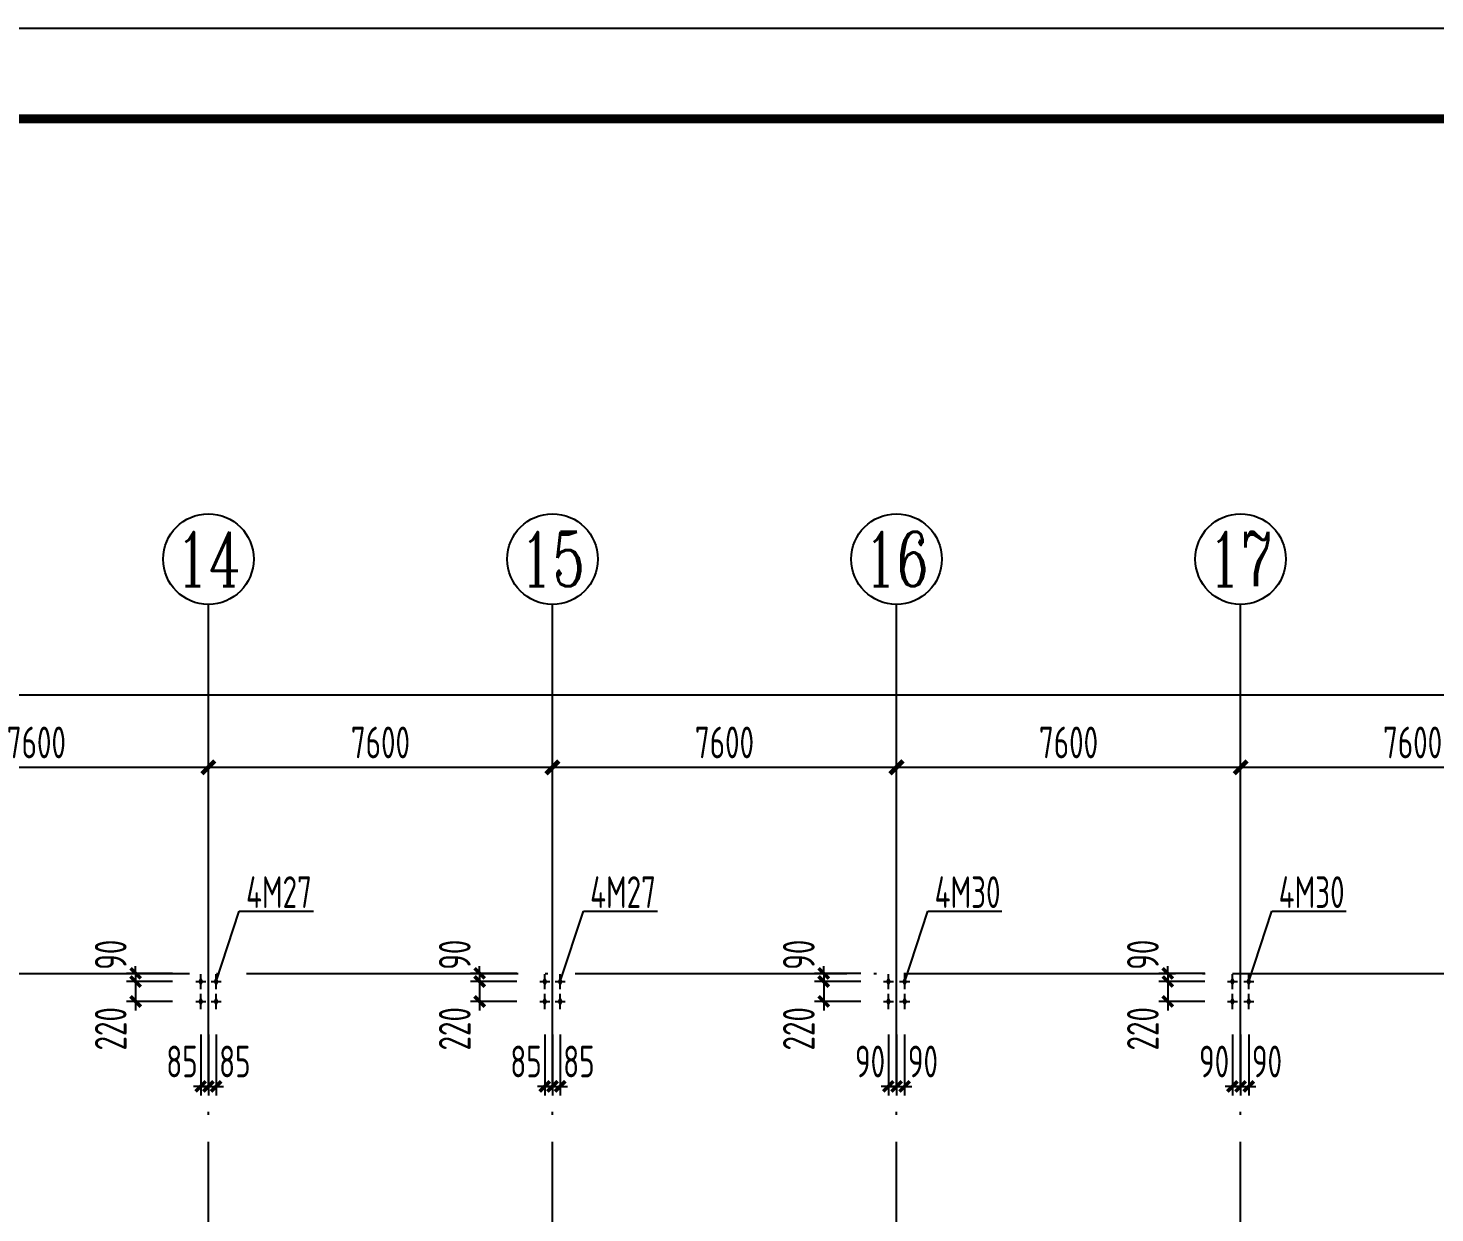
# Model space of a CAD drawing. Extents: x -3102990 to -851544, y -5293060 to -2540151.
# Drawn here: x -2066788 to -2051251, y -2643984 to -2630902 of the extents above; entities that cross this region are included whole.
import ezdxf
from ezdxf.enums import TextEntityAlignment as Align

# ---------------------------------------------------------------- set-up
doc = ezdxf.new("R2010")
doc.units = 0
doc.header["$LTSCALE"] = 1000
doc.header["$PDMODE"] = 1
doc.linetypes.add('DOTE', pattern=[2.42, 2, -0.2, 0.02, -0.2])
doc.layers.get('0').update_dxf_attribs({"linetype": 'CONTINUOUS'})
doc.layers.get('Defpoints').update_dxf_attribs({"linetype": 'CONTINUOUS'})
for name, color, linetype in [('AXIS', 253, 'DOTE'), ('COLU', 7, 'CONTINUOUS'), ('DIM', 3, 'CONTINUOUS'), ('NUM', 7, 'CONTINUOUS'), ('PUB_TITLE', 4, 'CONTINUOUS'), ('TEXT', 7, 'CONTINUOUS'), ('THIN', 7, 'CONTINUOUS')]:
    doc.layers.add(name, color=color, linetype=linetype)
doc.layers.add('yichutu', color=7, linetype='CONTINUOUS', true_color=0xffffff, plot=False)
doc.styles.add('TSSD_Axis', font='Complex.shx', dxfattribs={"width": 0.7, "bigfont": 'hztxt.shx'})
doc.styles.add('TSSD_Dimension', font='tssdeng.shx', dxfattribs={"width": 0.7, "bigfont": 'Hztxt.shx'})
doc.styles.add('TSSD_Rein', font='Tssdeng.shx', dxfattribs={"width": 0.75, "bigfont": 'hztxt.shx'})
doc.dimstyles.new('TSSD_100_100$0', dxfattribs={"dimtxt": 350, "dimasz": 80, "dimexe": 100, "dimexo": 250, "dimgap": 100, "dimtad": 1, "dimdec": 0, "dimzin": 0, "dimdsep": 46, "dimtxsty": 'TSSD_Dimension', "dimblk": 'ARCHTICK', "dimcen": 0, "dimdle": 100, "dimclrd": 3, "dimclre": 3, "dimclrt": 7, "dimadec": 0, "dimazin": 0, "dimtfac": 1, "dimtdec": 0, "dimtix": 1, "dimtmove": 2, "dimatfit": 3, "dimldrblk": 'ARCHTICK', "dimfxl": 100, "dimtolj": 1, "dimtzin": 0, "dimarcsym": 0})
doc.dimstyles.new('TSSD_200_100', dxfattribs={"dimtxt": 350, "dimasz": 100, "dimexe": 100, "dimexo": 250, "dimgap": 100, "dimtad": 1, "dimdec": 0, "dimlfac": 2, "dimzin": 0, "dimdsep": 46, "dimtxsty": 'TSSD_Dimension', "dimblk": 'ARCHTICK', "dimcen": 0, "dimdle": 100, "dimclrt": 7, "dimadec": 0, "dimazin": 0, "dimtfac": 1, "dimtdec": 0, "dimtix": 1, "dimtmove": 2, "dimatfit": 3, "dimfxl": 1, "dimtolj": 1, "dimtzin": 0, "dimarcsym": 0})

# ---------------------------------------------------------------- blocks, each defined once
blk = doc.blocks.new('ts_axno')
at = {"color": 0, "linetype": 'ByBlock', "lineweight": -2}
blk.add_circle((0, 0), 0.5, dxfattribs=at)
at = {"color": 0, "linetype": 'ByBlock', "lineweight": -2, "style": 'TSSD_Axis', "width": 0.7}
blk.add_attdef('A', text='', height=0.6, dxfattribs=at).set_placement((0, 0), align=Align.MIDDLE_CENTER)
blk = doc.blocks.new('_ArchTick')
at = {"color": 0, "const_width": 0.5}
blk.add_lwpolyline([(-0.71, -0.71), (0.71, 0.71)], dxfattribs=at)
blk = doc.blocks.new('*D925')
at = {"layer": 'Defpoints', "color": 0, "ltscale": 1.5}
for p in [(-2053397, -2639065), (-2053397, -2640340), (-2049597, -2640340)]:
    blk.add_point(p, dxfattribs=at)
at = {"layer": 'DIM', "color": 0, "lineweight": -2, "ltscale": 1.5}
for p, q in [((-2049497, -2639065), (-2053497, -2639065)), ((-2053397, -2640090), (-2053397, -2638965)), ((-2049597, -2640090), (-2049597, -2638965))]:
    blk.add_line(p, q, dxfattribs=at)
at = {"layer": 'DIM', "color": 0, "lineweight": -2, "ltscale": 1.5, "xscale": 100, "yscale": 100, "zscale": 100, "rotation": 180}
blk.add_blockref('_ArchTick', (-2053397, -2639065), dxfattribs=at)
at = {"layer": 'DIM', "color": 0, "lineweight": -2, "ltscale": 1.5, "xscale": 100, "yscale": 100, "zscale": 100}
blk.add_blockref('_ArchTick', (-2049597, -2639065), dxfattribs=at)
at = {"layer": 'DIM', "color": 7, "ltscale": 1.5, "insert": (-2051497, -2638790), "char_height": 350, "attachment_point": 5, "style": 'TSSD_Dimension'}
blk.add_mtext('\\A1;7600', dxfattribs=at)
blk = doc.blocks.new('*D926')
at = {"layer": 'Defpoints', "color": 0, "ltscale": 1.5}
for p in [(-2057197, -2639065), (-2057197, -2640340), (-2053397, -2640340)]:
    blk.add_point(p, dxfattribs=at)
at = {"layer": 'DIM', "color": 0, "lineweight": -2, "ltscale": 1.5}
for p, q in [((-2053297, -2639065), (-2057297, -2639065)), ((-2057197, -2640090), (-2057197, -2638965)), ((-2053397, -2640090), (-2053397, -2638965))]:
    blk.add_line(p, q, dxfattribs=at)
at = {"layer": 'DIM', "color": 0, "lineweight": -2, "ltscale": 1.5, "xscale": 100, "yscale": 100, "zscale": 100, "rotation": 180}
blk.add_blockref('_ArchTick', (-2057197, -2639065), dxfattribs=at)
at = {"layer": 'DIM', "color": 0, "lineweight": -2, "ltscale": 1.5, "xscale": 100, "yscale": 100, "zscale": 100}
blk.add_blockref('_ArchTick', (-2053397, -2639065), dxfattribs=at)
at = {"layer": 'DIM', "color": 7, "ltscale": 1.5, "insert": (-2055297, -2638790), "char_height": 350, "attachment_point": 5, "style": 'TSSD_Dimension'}
blk.add_mtext('\\A1;7600', dxfattribs=at)
blk = doc.blocks.new('*D927')
at = {"layer": 'Defpoints', "color": 0, "ltscale": 1.5}
for p in [(-2060997, -2639065), (-2060997, -2640340), (-2057197, -2640340)]:
    blk.add_point(p, dxfattribs=at)
at = {"layer": 'DIM', "color": 0, "lineweight": -2, "ltscale": 1.5}
for p, q in [((-2057097, -2639065), (-2061097, -2639065)), ((-2060997, -2640090), (-2060997, -2638965)), ((-2057197, -2640090), (-2057197, -2638965))]:
    blk.add_line(p, q, dxfattribs=at)
at = {"layer": 'DIM', "color": 0, "lineweight": -2, "ltscale": 1.5, "xscale": 100, "yscale": 100, "zscale": 100, "rotation": 180}
blk.add_blockref('_ArchTick', (-2060997, -2639065), dxfattribs=at)
at = {"layer": 'DIM', "color": 0, "lineweight": -2, "ltscale": 1.5, "xscale": 100, "yscale": 100, "zscale": 100}
blk.add_blockref('_ArchTick', (-2057197, -2639065), dxfattribs=at)
at = {"layer": 'DIM', "color": 7, "ltscale": 1.5, "insert": (-2059097, -2638790), "char_height": 350, "attachment_point": 5, "style": 'TSSD_Dimension'}
blk.add_mtext('\\A1;7600', dxfattribs=at)
blk = doc.blocks.new('*D928')
at = {"layer": 'Defpoints', "color": 0, "ltscale": 1.5}
for p in [(-2064797, -2639065), (-2064797, -2640340), (-2060997, -2640340)]:
    blk.add_point(p, dxfattribs=at)
at = {"layer": 'DIM', "color": 0, "lineweight": -2, "ltscale": 1.5}
for p, q in [((-2060897, -2639065), (-2064897, -2639065)), ((-2064797, -2640090), (-2064797, -2638965)), ((-2060997, -2640090), (-2060997, -2638965))]:
    blk.add_line(p, q, dxfattribs=at)
at = {"layer": 'DIM', "color": 0, "lineweight": -2, "ltscale": 1.5, "xscale": 100, "yscale": 100, "zscale": 100, "rotation": 180}
blk.add_blockref('_ArchTick', (-2064797, -2639065), dxfattribs=at)
at = {"layer": 'DIM', "color": 0, "lineweight": -2, "ltscale": 1.5, "xscale": 100, "yscale": 100, "zscale": 100}
blk.add_blockref('_ArchTick', (-2060997, -2639065), dxfattribs=at)
at = {"layer": 'DIM', "color": 7, "ltscale": 1.5, "insert": (-2062897, -2638790), "char_height": 350, "attachment_point": 5, "style": 'TSSD_Dimension'}
blk.add_mtext('\\A1;7600', dxfattribs=at)
blk = doc.blocks.new('*D929')
at = {"layer": 'Defpoints', "color": 0, "ltscale": 1.5}
for p in [(-2068597, -2639065), (-2068597, -2640340), (-2064797, -2640340)]:
    blk.add_point(p, dxfattribs=at)
at = {"layer": 'DIM', "color": 0, "lineweight": -2, "ltscale": 1.5}
for p, q in [((-2064697, -2639065), (-2068697, -2639065)), ((-2068597, -2640090), (-2068597, -2638965)), ((-2064797, -2640090), (-2064797, -2638965))]:
    blk.add_line(p, q, dxfattribs=at)
at = {"layer": 'DIM', "color": 0, "lineweight": -2, "ltscale": 1.5, "xscale": 100, "yscale": 100, "zscale": 100, "rotation": 180}
blk.add_blockref('_ArchTick', (-2068597, -2639065), dxfattribs=at)
at = {"layer": 'DIM', "color": 0, "lineweight": -2, "ltscale": 1.5, "xscale": 100, "yscale": 100, "zscale": 100}
blk.add_blockref('_ArchTick', (-2064797, -2639065), dxfattribs=at)
at = {"layer": 'DIM', "color": 7, "ltscale": 1.5, "insert": (-2066697, -2638790), "char_height": 350, "attachment_point": 5, "style": 'TSSD_Dimension'}
blk.add_mtext('\\A1;7600', dxfattribs=at)
blk = doc.blocks.new('*D942')
at = {"layer": 'Defpoints', "color": 0, "ltscale": 1.5}
for p in [(-2038197, -2638265), (-2114197, -2640340), (-2038197, -2640340)]:
    blk.add_point(p, dxfattribs=at)
at = {"layer": 'DIM', "color": 0, "lineweight": -2, "ltscale": 1.5}
for p, q in [((-2114197, -2640090), (-2114197, -2638165)), ((-2038197, -2640090), (-2038197, -2638165)), ((-2114297, -2638265), (-2038097, -2638265))]:
    blk.add_line(p, q, dxfattribs=at)
at = {"layer": 'DIM', "color": 0, "lineweight": -2, "ltscale": 1.5, "xscale": 100, "yscale": 100, "zscale": 100, "rotation": 180}
blk.add_blockref('_ArchTick', (-2114197, -2638265), dxfattribs=at)
at = {"layer": 'DIM', "color": 0, "lineweight": -2, "ltscale": 1.5, "xscale": 100, "yscale": 100, "zscale": 100}
blk.add_blockref('_ArchTick', (-2038197, -2638265), dxfattribs=at)
at = {"layer": 'DIM', "color": 7, "ltscale": 1.5, "insert": (-2076197, -2637990), "char_height": 350, "attachment_point": 5, "style": 'TSSD_Dimension'}
blk.add_mtext('\\A1;152000', dxfattribs=at)
blk = doc.blocks.new('A$C21E01B0F')
at = {"layer": 'THIN'}
for p, q in [((18, 241), (18, -299)), ((-162, -29), (198, -29))]:
    blk.add_line(p, q, dxfattribs=at)
blk.add_solid([(18, 151), (108, -29), (-72, -29), (18, -209)], dxfattribs=at)
blk = doc.blocks.new('*D1047')
at = {"layer": 'Defpoints', "color": 0, "ltscale": 1.5}
for p in [(-2065601, -2641430), (-2064942, -2641340), (-2064942, -2641430)]:
    blk.add_point(p, dxfattribs=at)
at = {"layer": 'DIM', "color": 3, "lineweight": -2, "ltscale": 1.5}
for p, q in [((-2065601, -2641340), (-2065601, -2641260)), ((-2065192, -2641340), (-2065701, -2641340)), ((-2065192, -2641430), (-2065701, -2641430)), ((-2065601, -2641340), (-2065601, -2641430)), ((-2065601, -2641430), (-2065601, -2641510))]:
    blk.add_line(p, q, dxfattribs=at)
at = {"layer": 'DIM', "color": 3, "lineweight": -2, "ltscale": 1.5, "xscale": 80, "yscale": 80, "zscale": 80}
for p, rotation in [((-2065601, -2641340), 270), ((-2065601, -2641430), 90)]:
    blk.add_blockref('_ArchTick', p, dxfattribs=dict(at, rotation=rotation))
at = {"layer": 'DIM', "color": 7, "ltscale": 1.5, "insert": (-2065876, -2641134), "char_height": 350, "attachment_point": 5, "rotation": 90, "style": 'TSSD_Dimension'}
blk.add_mtext('\\A1;90', dxfattribs=at)
blk = doc.blocks.new('*D1048')
at = {"layer": 'Defpoints', "color": 0, "ltscale": 1.5}
for p in [(-2064942, -2641430), (-2065601, -2641650), (-2064942, -2641650)]:
    blk.add_point(p, dxfattribs=at)
at = {"layer": 'DIM', "color": 3, "lineweight": -2, "ltscale": 1.5}
for p, q in [((-2065192, -2641430), (-2065701, -2641430)), ((-2065601, -2641330), (-2065601, -2641750)), ((-2065192, -2641650), (-2065701, -2641650))]:
    blk.add_line(p, q, dxfattribs=at)
at = {"layer": 'DIM', "color": 3, "lineweight": -2, "ltscale": 1.5, "xscale": 80, "yscale": 80, "zscale": 80}
for p, rotation in [((-2065601, -2641430), 90), ((-2065601, -2641650), 270)]:
    blk.add_blockref('_ArchTick', p, dxfattribs=dict(at, rotation=rotation))
at = {"layer": 'DIM', "color": 7, "ltscale": 1.5, "insert": (-2065876, -2641952), "char_height": 350, "attachment_point": 5, "rotation": 90, "style": 'TSSD_Dimension'}
blk.add_mtext('\\A1;220', dxfattribs=at)
blk = doc.blocks.new('*D1049')
at = {"layer": 'Defpoints', "color": 0, "ltscale": 1.5}
for p in [(-2064882, -2641765), (-2064797, -2641765, 3), (-2064797, -2642588)]:
    blk.add_point(p, dxfattribs=at)
at = {"layer": 'DIM', "color": 3, "lineweight": -2, "ltscale": 1.5}
for p, q in [((-2064882, -2642015), (-2064882, -2642688)), ((-2064797, -2642015), (-2064797, -2642688)), ((-2064882, -2642588), (-2064962, -2642588)), ((-2064882, -2642588), (-2064797, -2642588)), ((-2064797, -2642588), (-2064717, -2642588))]:
    blk.add_line(p, q, dxfattribs=at)
at = {"layer": 'DIM', "color": 3, "lineweight": -2, "ltscale": 1.5, "xscale": 80, "yscale": 80, "zscale": 80}
blk.add_blockref('_ArchTick', (-2064882, -2642588), dxfattribs=at)
at = {"layer": 'DIM', "color": 3, "lineweight": -2, "ltscale": 1.5, "xscale": 80, "yscale": 80, "zscale": 80, "rotation": 180}
blk.add_blockref('_ArchTick', (-2064797, -2642588), dxfattribs=at)
at = {"layer": 'DIM', "color": 7, "ltscale": 1.5, "insert": (-2065089, -2642313), "char_height": 350, "attachment_point": 5, "style": 'TSSD_Dimension'}
blk.add_mtext('\\A1;85', dxfattribs=at)
blk = doc.blocks.new('*D1050')
at = {"layer": 'Defpoints', "color": 0, "ltscale": 1.5}
for p in [(-2064797, -2641765), (-2064712, -2641765, 3), (-2064712, -2642588)]:
    blk.add_point(p, dxfattribs=at)
at = {"layer": 'DIM', "color": 3, "lineweight": -2, "ltscale": 1.5}
for p, q in [((-2064797, -2642015), (-2064797, -2642688)), ((-2064712, -2642015), (-2064712, -2642688)), ((-2064797, -2642588), (-2064877, -2642588)), ((-2064797, -2642588), (-2064712, -2642588)), ((-2064712, -2642588), (-2064632, -2642588))]:
    blk.add_line(p, q, dxfattribs=at)
at = {"layer": 'DIM', "color": 3, "lineweight": -2, "ltscale": 1.5, "xscale": 80, "yscale": 80, "zscale": 80}
blk.add_blockref('_ArchTick', (-2064797, -2642588), dxfattribs=at)
at = {"layer": 'DIM', "color": 3, "lineweight": -2, "ltscale": 1.5, "xscale": 80, "yscale": 80, "zscale": 80, "rotation": 180}
blk.add_blockref('_ArchTick', (-2064712, -2642588), dxfattribs=at)
at = {"layer": 'DIM', "color": 7, "ltscale": 1.5, "insert": (-2064505, -2642313), "char_height": 350, "attachment_point": 5, "style": 'TSSD_Dimension'}
blk.add_mtext('\\A1;85', dxfattribs=at)
blk = doc.blocks.new('*D1055')
at = {"layer": 'Defpoints', "color": 0, "ltscale": 1.5}
for p in [(-2061801, -2641430), (-2061142, -2641340), (-2061142, -2641430)]:
    blk.add_point(p, dxfattribs=at)
at = {"layer": 'DIM', "color": 3, "lineweight": -2, "ltscale": 1.5}
for p, q in [((-2061801, -2641340), (-2061801, -2641260)), ((-2061392, -2641340), (-2061901, -2641340)), ((-2061392, -2641430), (-2061901, -2641430)), ((-2061801, -2641340), (-2061801, -2641430)), ((-2061801, -2641430), (-2061801, -2641510))]:
    blk.add_line(p, q, dxfattribs=at)
at = {"layer": 'DIM', "color": 3, "lineweight": -2, "ltscale": 1.5, "xscale": 80, "yscale": 80, "zscale": 80}
for p, rotation in [((-2061801, -2641340), 270), ((-2061801, -2641430), 90)]:
    blk.add_blockref('_ArchTick', p, dxfattribs=dict(at, rotation=rotation))
at = {"layer": 'DIM', "color": 7, "ltscale": 1.5, "insert": (-2062076, -2641134), "char_height": 350, "attachment_point": 5, "rotation": 90, "style": 'TSSD_Dimension'}
blk.add_mtext('\\A1;90', dxfattribs=at)
blk = doc.blocks.new('*D1056')
at = {"layer": 'Defpoints', "color": 0, "ltscale": 1.5}
for p in [(-2061142, -2641430), (-2061801, -2641650), (-2061142, -2641650)]:
    blk.add_point(p, dxfattribs=at)
at = {"layer": 'DIM', "color": 3, "lineweight": -2, "ltscale": 1.5}
for p, q in [((-2061392, -2641430), (-2061901, -2641430)), ((-2061801, -2641330), (-2061801, -2641750)), ((-2061392, -2641650), (-2061901, -2641650))]:
    blk.add_line(p, q, dxfattribs=at)
at = {"layer": 'DIM', "color": 3, "lineweight": -2, "ltscale": 1.5, "xscale": 80, "yscale": 80, "zscale": 80}
for p, rotation in [((-2061801, -2641430), 90), ((-2061801, -2641650), 270)]:
    blk.add_blockref('_ArchTick', p, dxfattribs=dict(at, rotation=rotation))
at = {"layer": 'DIM', "color": 7, "ltscale": 1.5, "insert": (-2062076, -2641952), "char_height": 350, "attachment_point": 5, "rotation": 90, "style": 'TSSD_Dimension'}
blk.add_mtext('\\A1;220', dxfattribs=at)
blk = doc.blocks.new('*D1057')
at = {"layer": 'Defpoints', "color": 0, "ltscale": 1.5}
for p in [(-2061082, -2641765), (-2060997, -2641765, 3), (-2060997, -2642588)]:
    blk.add_point(p, dxfattribs=at)
at = {"layer": 'DIM', "color": 3, "lineweight": -2, "ltscale": 1.5}
for p, q in [((-2061082, -2642015), (-2061082, -2642688)), ((-2060997, -2642015), (-2060997, -2642688)), ((-2061082, -2642588), (-2061162, -2642588)), ((-2061082, -2642588), (-2060997, -2642588)), ((-2060997, -2642588), (-2060917, -2642588))]:
    blk.add_line(p, q, dxfattribs=at)
at = {"layer": 'DIM', "color": 3, "lineweight": -2, "ltscale": 1.5, "xscale": 80, "yscale": 80, "zscale": 80}
blk.add_blockref('_ArchTick', (-2061082, -2642588), dxfattribs=at)
at = {"layer": 'DIM', "color": 3, "lineweight": -2, "ltscale": 1.5, "xscale": 80, "yscale": 80, "zscale": 80, "rotation": 180}
blk.add_blockref('_ArchTick', (-2060997, -2642588), dxfattribs=at)
at = {"layer": 'DIM', "color": 7, "ltscale": 1.5, "insert": (-2061289, -2642313), "char_height": 350, "attachment_point": 5, "style": 'TSSD_Dimension'}
blk.add_mtext('\\A1;85', dxfattribs=at)
blk = doc.blocks.new('*D1058')
at = {"layer": 'Defpoints', "color": 0, "ltscale": 1.5}
for p in [(-2060997, -2641765), (-2060912, -2641765, 3), (-2060912, -2642588)]:
    blk.add_point(p, dxfattribs=at)
at = {"layer": 'DIM', "color": 3, "lineweight": -2, "ltscale": 1.5}
for p, q in [((-2060997, -2642015), (-2060997, -2642688)), ((-2060912, -2642015), (-2060912, -2642688)), ((-2060997, -2642588), (-2061077, -2642588)), ((-2060997, -2642588), (-2060912, -2642588)), ((-2060912, -2642588), (-2060832, -2642588))]:
    blk.add_line(p, q, dxfattribs=at)
at = {"layer": 'DIM', "color": 3, "lineweight": -2, "ltscale": 1.5, "xscale": 80, "yscale": 80, "zscale": 80}
blk.add_blockref('_ArchTick', (-2060997, -2642588), dxfattribs=at)
at = {"layer": 'DIM', "color": 3, "lineweight": -2, "ltscale": 1.5, "xscale": 80, "yscale": 80, "zscale": 80, "rotation": 180}
blk.add_blockref('_ArchTick', (-2060912, -2642588), dxfattribs=at)
at = {"layer": 'DIM', "color": 7, "ltscale": 1.5, "insert": (-2060705, -2642313), "char_height": 350, "attachment_point": 5, "style": 'TSSD_Dimension'}
blk.add_mtext('\\A1;85', dxfattribs=at)
blk = doc.blocks.new('*D1091')
at = {"layer": 'Defpoints', "color": 0, "ltscale": 1.5}
for p in [(-2058001, -2641430), (-2057342, -2641340), (-2057342, -2641430)]:
    blk.add_point(p, dxfattribs=at)
at = {"layer": 'DIM', "color": 3, "lineweight": -2, "ltscale": 1.5}
for p, q in [((-2058001, -2641340), (-2058001, -2641260)), ((-2057592, -2641340), (-2058101, -2641340)), ((-2057592, -2641430), (-2058101, -2641430)), ((-2058001, -2641340), (-2058001, -2641430)), ((-2058001, -2641430), (-2058001, -2641510))]:
    blk.add_line(p, q, dxfattribs=at)
at = {"layer": 'DIM', "color": 3, "lineweight": -2, "ltscale": 1.5, "xscale": 80, "yscale": 80, "zscale": 80}
for p, rotation in [((-2058001, -2641340), 270), ((-2058001, -2641430), 90)]:
    blk.add_blockref('_ArchTick', p, dxfattribs=dict(at, rotation=rotation))
at = {"layer": 'DIM', "color": 7, "ltscale": 1.5, "insert": (-2058276, -2641134), "char_height": 350, "attachment_point": 5, "rotation": 90, "style": 'TSSD_Dimension'}
blk.add_mtext('\\A1;90', dxfattribs=at)
blk = doc.blocks.new('*D1092')
at = {"layer": 'Defpoints', "color": 0, "ltscale": 1.5}
for p in [(-2057342, -2641430), (-2058001, -2641650), (-2057342, -2641650)]:
    blk.add_point(p, dxfattribs=at)
at = {"layer": 'DIM', "color": 3, "lineweight": -2, "ltscale": 1.5}
for p, q in [((-2057592, -2641430), (-2058101, -2641430)), ((-2058001, -2641330), (-2058001, -2641750)), ((-2057592, -2641650), (-2058101, -2641650))]:
    blk.add_line(p, q, dxfattribs=at)
at = {"layer": 'DIM', "color": 3, "lineweight": -2, "ltscale": 1.5, "xscale": 80, "yscale": 80, "zscale": 80}
for p, rotation in [((-2058001, -2641430), 90), ((-2058001, -2641650), 270)]:
    blk.add_blockref('_ArchTick', p, dxfattribs=dict(at, rotation=rotation))
at = {"layer": 'DIM', "color": 7, "ltscale": 1.5, "insert": (-2058276, -2641952), "char_height": 350, "attachment_point": 5, "rotation": 90, "style": 'TSSD_Dimension'}
blk.add_mtext('\\A1;220', dxfattribs=at)
blk = doc.blocks.new('*D1093')
at = {"layer": 'Defpoints', "color": 0, "ltscale": 1.5}
for p in [(-2057287, -2641766, 3), (-2057197, -2641765, 3), (-2057197, -2642588)]:
    blk.add_point(p, dxfattribs=at)
at = {"layer": 'DIM', "color": 3, "lineweight": -2, "ltscale": 1.5}
for p, q in [((-2057287, -2642016), (-2057287, -2642688)), ((-2057197, -2642015), (-2057197, -2642688)), ((-2057287, -2642588), (-2057367, -2642588)), ((-2057287, -2642588), (-2057197, -2642588)), ((-2057197, -2642588), (-2057117, -2642588))]:
    blk.add_line(p, q, dxfattribs=at)
at = {"layer": 'DIM', "color": 3, "lineweight": -2, "ltscale": 1.5, "xscale": 80, "yscale": 80, "zscale": 80}
blk.add_blockref('_ArchTick', (-2057287, -2642588), dxfattribs=at)
at = {"layer": 'DIM', "color": 3, "lineweight": -2, "ltscale": 1.5, "xscale": 80, "yscale": 80, "zscale": 80, "rotation": 180}
blk.add_blockref('_ArchTick', (-2057197, -2642588), dxfattribs=at)
at = {"layer": 'DIM', "color": 7, "ltscale": 1.5, "insert": (-2057489, -2642313), "char_height": 350, "attachment_point": 5, "style": 'TSSD_Dimension'}
blk.add_mtext('\\A1;90', dxfattribs=at)
blk = doc.blocks.new('*D1094')
at = {"layer": 'Defpoints', "color": 0, "ltscale": 1.5}
for p in [(-2057197, -2641765), (-2057107, -2641765), (-2057107, -2642588)]:
    blk.add_point(p, dxfattribs=at)
at = {"layer": 'DIM', "color": 3, "lineweight": -2, "ltscale": 1.5}
for p, q in [((-2057197, -2642015), (-2057197, -2642688)), ((-2057107, -2642015), (-2057107, -2642688)), ((-2057197, -2642588), (-2057277, -2642588)), ((-2057197, -2642588), (-2057107, -2642588)), ((-2057107, -2642588), (-2057027, -2642588))]:
    blk.add_line(p, q, dxfattribs=at)
at = {"layer": 'DIM', "color": 3, "lineweight": -2, "ltscale": 1.5, "xscale": 80, "yscale": 80, "zscale": 80}
blk.add_blockref('_ArchTick', (-2057197, -2642588), dxfattribs=at)
at = {"layer": 'DIM', "color": 3, "lineweight": -2, "ltscale": 1.5, "xscale": 80, "yscale": 80, "zscale": 80, "rotation": 180}
blk.add_blockref('_ArchTick', (-2057107, -2642588), dxfattribs=at)
at = {"layer": 'DIM', "color": 7, "ltscale": 1.5, "insert": (-2056905, -2642313), "char_height": 350, "attachment_point": 5, "style": 'TSSD_Dimension'}
blk.add_mtext('\\A1;90', dxfattribs=at)
blk = doc.blocks.new('*D1097')
at = {"layer": 'Defpoints', "color": 0, "ltscale": 1.5}
for p in [(-2054201, -2641430), (-2053542, -2641340), (-2053542, -2641430)]:
    blk.add_point(p, dxfattribs=at)
at = {"layer": 'DIM', "color": 3, "lineweight": -2, "ltscale": 1.5}
for p, q in [((-2054201, -2641340), (-2054201, -2641260)), ((-2053792, -2641340), (-2054301, -2641340)), ((-2053792, -2641430), (-2054301, -2641430)), ((-2054201, -2641340), (-2054201, -2641430)), ((-2054201, -2641430), (-2054201, -2641510))]:
    blk.add_line(p, q, dxfattribs=at)
at = {"layer": 'DIM', "color": 3, "lineweight": -2, "ltscale": 1.5, "xscale": 80, "yscale": 80, "zscale": 80}
for p, rotation in [((-2054201, -2641340), 270), ((-2054201, -2641430), 90)]:
    blk.add_blockref('_ArchTick', p, dxfattribs=dict(at, rotation=rotation))
at = {"layer": 'DIM', "color": 7, "ltscale": 1.5, "insert": (-2054476, -2641134), "char_height": 350, "attachment_point": 5, "rotation": 90, "style": 'TSSD_Dimension'}
blk.add_mtext('\\A1;90', dxfattribs=at)
blk = doc.blocks.new('*D1098')
at = {"layer": 'Defpoints', "color": 0, "ltscale": 1.5}
for p in [(-2053542, -2641430), (-2054201, -2641650), (-2053542, -2641650)]:
    blk.add_point(p, dxfattribs=at)
at = {"layer": 'DIM', "color": 3, "lineweight": -2, "ltscale": 1.5}
for p, q in [((-2053792, -2641430), (-2054301, -2641430)), ((-2054201, -2641330), (-2054201, -2641750)), ((-2053792, -2641650), (-2054301, -2641650))]:
    blk.add_line(p, q, dxfattribs=at)
at = {"layer": 'DIM', "color": 3, "lineweight": -2, "ltscale": 1.5, "xscale": 80, "yscale": 80, "zscale": 80}
for p, rotation in [((-2054201, -2641430), 90), ((-2054201, -2641650), 270)]:
    blk.add_blockref('_ArchTick', p, dxfattribs=dict(at, rotation=rotation))
at = {"layer": 'DIM', "color": 7, "ltscale": 1.5, "insert": (-2054476, -2641952), "char_height": 350, "attachment_point": 5, "rotation": 90, "style": 'TSSD_Dimension'}
blk.add_mtext('\\A1;220', dxfattribs=at)
blk = doc.blocks.new('*D1099')
at = {"layer": 'Defpoints', "color": 0, "ltscale": 1.5}
for p in [(-2053487, -2641766, 3), (-2053397, -2641765, 3), (-2053397, -2642588)]:
    blk.add_point(p, dxfattribs=at)
at = {"layer": 'DIM', "color": 3, "lineweight": -2, "ltscale": 1.5}
for p, q in [((-2053487, -2642016), (-2053487, -2642688)), ((-2053397, -2642015), (-2053397, -2642688)), ((-2053487, -2642588), (-2053567, -2642588)), ((-2053487, -2642588), (-2053397, -2642588)), ((-2053397, -2642588), (-2053317, -2642588))]:
    blk.add_line(p, q, dxfattribs=at)
at = {"layer": 'DIM', "color": 3, "lineweight": -2, "ltscale": 1.5, "xscale": 80, "yscale": 80, "zscale": 80}
blk.add_blockref('_ArchTick', (-2053487, -2642588), dxfattribs=at)
at = {"layer": 'DIM', "color": 3, "lineweight": -2, "ltscale": 1.5, "xscale": 80, "yscale": 80, "zscale": 80, "rotation": 180}
blk.add_blockref('_ArchTick', (-2053397, -2642588), dxfattribs=at)
at = {"layer": 'DIM', "color": 7, "ltscale": 1.5, "insert": (-2053689, -2642313), "char_height": 350, "attachment_point": 5, "style": 'TSSD_Dimension'}
blk.add_mtext('\\A1;90', dxfattribs=at)
blk = doc.blocks.new('*D1100')
at = {"layer": 'Defpoints', "color": 0, "ltscale": 1.5}
for p in [(-2053397, -2641765), (-2053307, -2641765), (-2053307, -2642588)]:
    blk.add_point(p, dxfattribs=at)
at = {"layer": 'DIM', "color": 3, "lineweight": -2, "ltscale": 1.5}
for p, q in [((-2053397, -2642015), (-2053397, -2642688)), ((-2053307, -2642015), (-2053307, -2642688)), ((-2053397, -2642588), (-2053477, -2642588)), ((-2053397, -2642588), (-2053307, -2642588)), ((-2053307, -2642588), (-2053227, -2642588))]:
    blk.add_line(p, q, dxfattribs=at)
at = {"layer": 'DIM', "color": 3, "lineweight": -2, "ltscale": 1.5, "xscale": 80, "yscale": 80, "zscale": 80}
blk.add_blockref('_ArchTick', (-2053397, -2642588), dxfattribs=at)
at = {"layer": 'DIM', "color": 3, "lineweight": -2, "ltscale": 1.5, "xscale": 80, "yscale": 80, "zscale": 80, "rotation": 180}
blk.add_blockref('_ArchTick', (-2053307, -2642588), dxfattribs=at)
at = {"layer": 'DIM', "color": 7, "ltscale": 1.5, "insert": (-2053105, -2642313), "char_height": 350, "attachment_point": 5, "style": 'TSSD_Dimension'}
blk.add_mtext('\\A1;90', dxfattribs=at)
blk = doc.blocks.new('A$C16496DF1')
at = {"layer": 'PUB_TITLE'}
blk.add_lwpolyline([(0, 0), (0, 42000), (104100, 42000), (104100, 0)], close=True, dxfattribs=at)
at = {"layer": 'PUB_TITLE', "const_width": 100}
blk.add_lwpolyline([(103100, 1000), (103100, 41000), (713, 41000), (713, 1000), (103100, 1000)], dxfattribs=at)
blk = doc.blocks.new('yct-1041-420-104100-42000-100-2006.0')
at = {"layer": 'yichutu', "color": 7, "true_color": 0xffffff}
blk.add_lwpolyline([(0, 0), (0, 42000), (104100, 42000), (104100, 0)], close=True, dxfattribs=at)

msp = doc.modelspace()

# ---------------------------------------------------------------- linework, layer by layer
at = {"layer": 'AXIS', "ltscale": 1.5}
for p, q in [((-2064796.76, -2657090.5), (-2064796.76, -2640340.5)), ((-2060996.76, -2657090.5), (-2060996.76, -2640340.5)), ((-2057196.76, -2657090.5), (-2057196.76, -2640340.5)), ((-2053396.76, -2657090.5), (-2053396.76, -2640340.5)), ((-2115196.76, -2641340.5), (-2037196.76, -2641340.5))]:
    msp.add_line(p, q, dxfattribs=at)
at = {"layer": 'NUM', "ltscale": 1.5}
for p, q in [((-2064796.76, -2640340.5), (-2064796.76, -2637265.5)), ((-2060996.76, -2640340.5), (-2060996.76, -2637265.5)), ((-2057196.76, -2640340.5), (-2057196.76, -2637265.5)), ((-2053396.76, -2640340.5), (-2053396.76, -2637265.5))]:
    msp.add_line(p, q, dxfattribs=at)
at = {"layer": 'NUM'}
for p, q in [((-2064711.76, -2641430.5, 1.44), (-2064455.44, -2640653.05, 1.44)), ((-2064455.44, -2640653.05, 1.44), (-2063637.37, -2640653.05, 1.44)), ((-2060911.76, -2641430.5, 1.44), (-2060655.44, -2640653.05, 1.44)), ((-2060655.44, -2640653.05, 1.44), (-2059837.37, -2640653.05, 1.44)), ((-2057106.76, -2641430.5, -3.36), (-2056850.44, -2640653.05, -3.36)), ((-2056850.44, -2640653.05, -3.36), (-2056032.37, -2640653.05, -3.36)), ((-2053306.76, -2641430.5, -3.36), (-2053050.44, -2640653.05, -3.36)), ((-2053050.44, -2640653.05, -3.36), (-2052232.37, -2640653.05, -3.36))]:
    msp.add_line(p, q, dxfattribs=at)

# ---------------------------------------------------------------- block references
at = {"ltscale": 1.5}
msp.add_blockref('A$C16496DF1', (-2124567.88, -2672902.4), dxfattribs=at)
at = {"layer": 'COLU', "lineweight": 5, "xscale": -0.3087000000523403, "yscale": 0.3087000008672476, "rotation": 180}
for p, zscale in [((-2064887.28, -2641439.44), 0.3086999999999999), ((-2064717.28, -2641439.44, 1.44), 0.3086999999999998), ((-2061087.28, -2641439.44), 0.3086999999999999), ((-2060917.28, -2641439.44, 1.44), 0.3086999999999998), ((-2057292.28, -2641439.44), 0.3086999999999999), ((-2057112.28, -2641439.44, -3.36), 0.3087), ((-2053492.28, -2641439.44), 0.3086999999999999), ((-2053312.28, -2641439.44, -3.36), 0.3087), ((-2064887.28, -2641659.44), 0.3086999999999999), ((-2064717.28, -2641659.44, 4.8), 0.3086999999999998), ((-2061087.28, -2641659.44), 0.3086999999999999), ((-2060917.28, -2641659.44, 4.8), 0.3086999999999998), ((-2057292.28, -2641659.44), 0.3086999999999999), ((-2057112.28, -2641659.44), 0.3087), ((-2053492.28, -2641659.44), 0.3086999999999999), ((-2053312.28, -2641659.44), 0.3087)]:
    msp.add_blockref('A$C21E01B0F', p, dxfattribs=dict(at, zscale=zscale))
at = {"layer": 'NUM'}
ref = msp.add_blockref('ts_axno', (-2064796.76, -2636765.5), dxfattribs=dict(at, xscale=1000, yscale=1000, zscale=1000))
ref.add_attrib('14', '14', dxfattribs={"height": 600, "style": 'TSSD_Axis', "width": 0.7}).set_placement((-2064796.76, -2636765.5), align=Align.MIDDLE_CENTER)
ref = msp.add_blockref('ts_axno', (-2060996.76, -2636765.5), dxfattribs=dict(at, xscale=1000, yscale=1000, zscale=1000))
ref.add_attrib('15', '15', dxfattribs={"height": 600, "style": 'TSSD_Axis', "width": 0.7}).set_placement((-2060996.76, -2636765.5), align=Align.MIDDLE_CENTER)
ref = msp.add_blockref('ts_axno', (-2057196.76, -2636765.5), dxfattribs=dict(at, xscale=1000, yscale=1000, zscale=1000))
ref.add_attrib('16', '16', dxfattribs={"height": 600, "style": 'TSSD_Axis', "width": 0.7}).set_placement((-2057196.76, -2636765.5), align=Align.MIDDLE_CENTER)
ref = msp.add_blockref('ts_axno', (-2053396.76, -2636765.5), dxfattribs=dict(at, xscale=1000, yscale=1000, zscale=1000))
ref.add_attrib('17', '17', dxfattribs={"height": 600, "style": 'TSSD_Axis', "width": 0.7}).set_placement((-2053396.76, -2636765.5), align=Align.MIDDLE_CENTER)
at = {"layer": 'yichutu'}
msp.add_blockref('yct-1041-420-104100-42000-100-2006.0', (-2124567.87, -2672902.4), dxfattribs=at)

# ---------------------------------------------------------------- texts
at = {"layer": 'TEXT', "style": 'TSSD_Rein', "width": 0.7}
for p in [(-2064381.26, -2640618.04, 1.44), (-2060581.26, -2640618.04, 1.44)]:
    msp.add_text('4M27', height=350, dxfattribs=at).set_placement(p)
at = {"layer": 'TEXT', "color": 6, "style": 'TSSD_Rein', "width": 0.7}
for p in [(-2056776.26, -2640618.04, -3.36), (-2052976.26, -2640618.04, -3.36)]:
    msp.add_text('4M30', height=350, dxfattribs=at).set_placement(p)

# ---------------------------------------------------------------- dimensions: what is measured, and where the dimension line sits
at = {"layer": 'DIM', "ltscale": 1.5}
for base, p1, p2, picture, middle in [((-2038196.76, -2638265.5), (-2114196.76, -2640340.5), (-2038196.76, -2640340.5), '*D942', (-2076196.76, -2637990.5)), ((-2068596.76, -2639065.5), (-2064796.76, -2640340.5), (-2068596.76, -2640340.5), '*D929', (-2066696.76, -2638790.5)), ((-2064796.76, -2639065.5), (-2060996.76, -2640340.5), (-2064796.76, -2640340.5), '*D928', (-2062896.76, -2638790.5)), ((-2060996.76, -2639065.5), (-2057196.76, -2640340.5), (-2060996.76, -2640340.5), '*D927', (-2059096.76, -2638790.5)), ((-2057196.76, -2639065.5), (-2053396.76, -2640340.5), (-2057196.76, -2640340.5), '*D926', (-2055296.76, -2638790.5)), ((-2053396.76, -2639065.5), (-2049596.76, -2640340.5), (-2053396.76, -2640340.5), '*D925', (-2051496.76, -2638790.5))]:
    dim = msp.add_linear_dim(base=base, p1=p1, p2=p2, dimstyle='TSSD_200_100', dxfattribs=at)
    dim.commit()
    dim.dimension.update_dxf_attribs({"geometry": picture, "text_midpoint": middle})
for base, p1, p2, picture, middle in [((-2065601.47, -2641430.5), (-2064941.76, -2641340.5), (-2064941.76, -2641430.5), '*D1047', (-2065876.47, -2641133.64)), ((-2061801.47, -2641430.5), (-2061141.76, -2641340.5), (-2061141.76, -2641430.5), '*D1055', (-2062076.47, -2641133.64)), ((-2058001.47, -2641430.5), (-2057341.76, -2641340.5), (-2057341.76, -2641430.5), '*D1091', (-2058276.47, -2641133.64)), ((-2054201.47, -2641430.5), (-2053541.76, -2641340.5), (-2053541.76, -2641430.5), '*D1097', (-2054476.47, -2641133.64)), ((-2065601.47, -2641650.5), (-2064941.76, -2641430.5), (-2064941.76, -2641650.5), '*D1048', (-2065876.47, -2641951.59)), ((-2061801.47, -2641650.5), (-2061141.76, -2641430.5), (-2061141.76, -2641650.5), '*D1056', (-2062076.47, -2641951.59)), ((-2058001.47, -2641650.5), (-2057341.76, -2641430.5), (-2057341.76, -2641650.5), '*D1092', (-2058276.47, -2641951.59)), ((-2054201.47, -2641650.5), (-2053541.76, -2641430.5), (-2053541.76, -2641650.5), '*D1098', (-2054476.47, -2641951.59))]:
    dim = msp.add_linear_dim(base=base, p1=p1, p2=p2, angle=270, dimstyle='TSSD_100_100$0', dxfattribs=at)
    dim.commit()
    dim.dimension.update_dxf_attribs({"geometry": picture, "text_midpoint": middle, "dimtype": 160})
for base, p1, p2, picture, middle in [((-2064796.76, -2642588.43, -3.36), (-2064881.76, -2641765.5, -3.36), (-2064796.76, -2641765.5), '*D1049', (-2065088.62, -2642313.43, -3.36)), ((-2064711.76, -2642588.43), (-2064796.76, -2641765.5), (-2064711.76, -2641765.5, 3.36), '*D1050', (-2064504.9, -2642313.43)), ((-2060996.76, -2642588.43, -3.36), (-2061081.76, -2641765.5, -3.36), (-2060996.76, -2641765.5), '*D1057', (-2061288.62, -2642313.43, -3.36)), ((-2060911.76, -2642588.43), (-2060996.76, -2641765.5), (-2060911.76, -2641765.5, 3.36), '*D1058', (-2060704.9, -2642313.43)), ((-2057196.76, -2642588.43, -3.36), (-2057286.76, -2641766.06), (-2057196.76, -2641765.5), '*D1093', (-2057488.62, -2642313.43, -3.36)), ((-2057106.76, -2642588.43), (-2057196.76, -2641765.5), (-2057106.76, -2641765.5), '*D1094', (-2056904.9, -2642313.43)), ((-2053396.76, -2642588.43, -3.36), (-2053486.76, -2641766.06), (-2053396.76, -2641765.5), '*D1099', (-2053688.62, -2642313.43, -3.36)), ((-2053306.76, -2642588.43), (-2053396.76, -2641765.5), (-2053306.76, -2641765.5), '*D1100', (-2053104.9, -2642313.43))]:
    dim = msp.add_linear_dim(base=base, p1=p1, p2=p2, dimstyle='TSSD_100_100$0', dxfattribs=at)
    dim.commit()
    dim.dimension.update_dxf_attribs({"geometry": picture, "text_midpoint": middle, "dimtype": 160})

doc.saveas('drawing.dxf')
